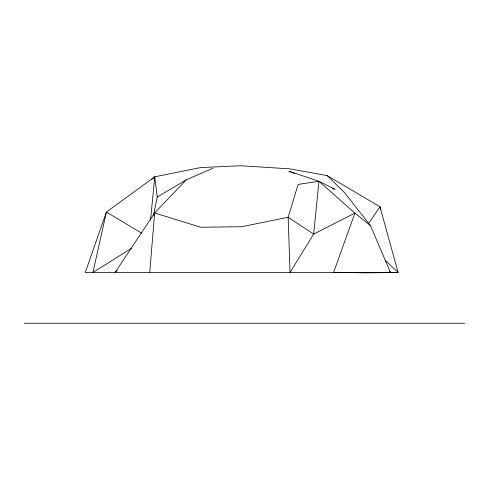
<?xml version="1.0" encoding="UTF-8"?>
<svg xmlns="http://www.w3.org/2000/svg" width="489" height="489" viewBox="0 0 489 489"><rect width="100%" height="100%" fill="white"/><g stroke="black" fill="none" stroke-linecap="round" stroke-linejoin="round"><path stroke-width="0.73" d="M149.756 272.434L154.622 212.99L186.248 179.836L212.874 168.222M150.539 220.026L154.756 176.81L200.576 167.599L240.722 165.747L289.8 168.839L327.19 175.594L379.99 206.786L398.101 272.434L85.282 272.434L106.406 212.055L154.756 176.81L157.269 197.043L153.442 215.411M294.512 173.424L288.822 171.193L318.962 181.291L313.669 234.084L290.026 272.434L288.162 217.281L298.137 184.408L318.962 181.291L335.038 189.304L332.19 188.186M368.382 223.766L379.99 206.786L380.485 209.799M153.833 178.027L154.756 176.81L151.327 179.775M117.256 270.246L115.153 272.434L154.622 212.99L200.643 227.238L241.719 226.725L288.162 217.281L313.669 234.084L354.904 213.1L370.497 225.643L390.448 272.434L389.458 271.267M131.492 248.314L92.934 272.434L106.406 212.055L141.663 233.161M157.269 197.043L186.248 179.836M24.45 323.253L464.55 323.253M318.962 181.291L354.904 213.1L333.626 272.434L367.514 272.838L398.101 272.434L385.332 260.405M327.19 175.594L344.525 192.654L370.497 225.643"/></g></svg>
